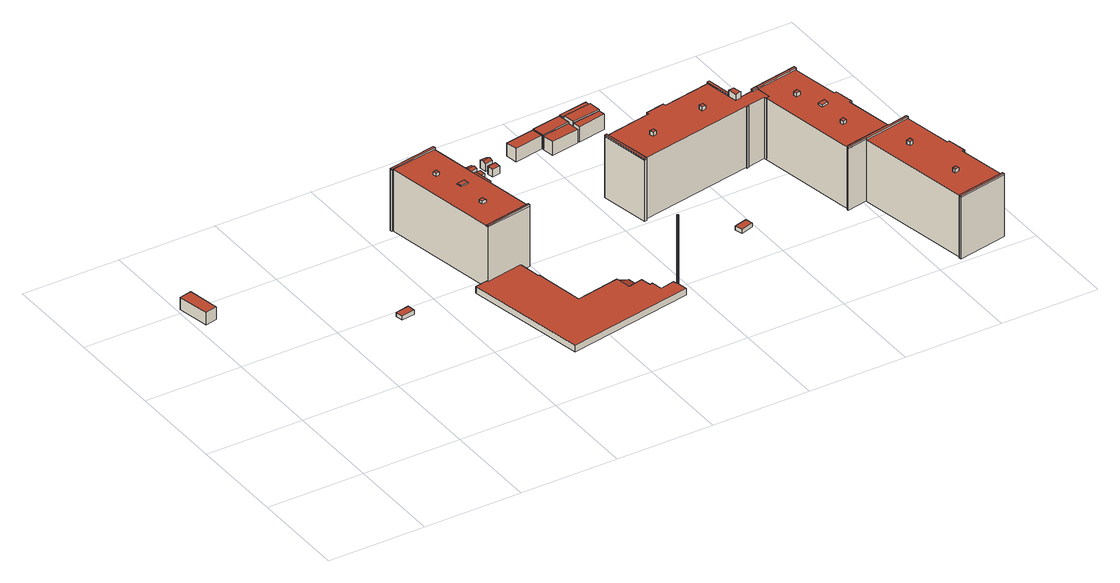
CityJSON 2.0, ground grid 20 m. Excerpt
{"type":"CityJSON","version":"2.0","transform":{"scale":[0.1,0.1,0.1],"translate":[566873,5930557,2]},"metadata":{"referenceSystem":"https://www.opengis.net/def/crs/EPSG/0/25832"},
"CityObjects":{
"building1":{"type":"Building","attributes":{"Grundfläche 2D":"16.248309","Grundhöhe NN":"2.365"},"geometry":[{"type":"Solid","lod":"3","boundaries":[[[[0,1,2,3]],[[4,5,3,2]],[[5,6,0,3]],[[6,7,1,0]],[[7,4,2,1]],[[7,6,5,4]]]],"semantics":{"surfaces":[{"type":"RoofSurface"},{"type":"WallSurface"},{"type":"GroundSurface"}],"values":[[0,1,1,1,1,2]]}}]},
"building2":{"type":"Building","attributes":{"Grundfläche 2D":"4.514113","Grundhöhe NN":"2.799"},"geometry":[{"type":"Solid","lod":"3","boundaries":[[[[8,9,10,11]],[[12,13,11,10]],[[13,14,8,11]],[[14,15,9,8]],[[15,12,10,9]],[[15,14,13,12]]]],"semantics":{"surfaces":[{"type":"RoofSurface"},{"type":"WallSurface"},{"type":"GroundSurface"}],"values":[[0,1,1,1,1,2]]}}]},
"building3":{"type":"Building","attributes":{"Grundfläche 2D":"652.307989","Grundhöhe NN":"2.965"},"children":["building3-1","building3-2","building3-3","building3-4","building3-5"],"geometry":[{"type":"Solid","lod":"3","boundaries":[[[[16,17,18,19]],[[20,16,19,21,22,23,24,25,26,27,28,29]],[[30,22,21]],[[31,24,23]],[[32,33,34,35]],[[36,37,38,39,40,41,42,43,44,45,46,47,35,34,48,49,50,51,52]],[[33,32,53,54]],[[34,33,54,55]],[[41,40,56,57]],[[42,41,57,58]],[[43,42,58,59]],[[44,43,59,60]],[[45,44,60,61]],[[46,45,61,62]],[[47,46,62,63]],[[35,47,63,53,32]],[[48,34,55,64]],[[49,48,64,65]],[[50,49,65,66]],[[51,50,66,67]],[[52,51,67,68]],[[38,37,69,70]],[[39,38,70,71]],[[40,39,71,56]],[[72,29,28,27,36,52,68]],[[20,29,72,73]],[[16,20,73,74]],[[17,16,74,75]],[[18,17,75,76]],[[19,18,76,77]],[[21,19,77,78]],[[30,21,78,79]],[[22,30,79,80]],[[23,22,80,81]],[[31,23,81,82]],[[24,31,82,83]],[[27,26,25,24,83,69,37,36]],[[58,57,56,71,70,69,83,82,81,80,79,78,77,76,75,74,73,72,68,67,66,65,64,55,54,53,63,62,61,60,59]]]],"semantics":{"surfaces":[{"type":"RoofSurface"},{"type":"WallSurface"},{"type":"GroundSurface"}],"values":[[0,0,0,0,0,0,1,1,1,1,1,1,1,1,1,1,1,1,1,1,1,1,1,1,1,1,1,1,1,1,1,1,1,1,1,1,1,2]]}}]},
"building3-1":{"type":"BuildingInstallation","parents":["building3"],"geometry":[{"type":"MultiSurface","lod":"3","boundaries":[[[84,85,86,87]],[[87,86,88,89]],[[84,87,89,90]],[[85,84,90,91]],[[86,85,91,88]]],"semantics":{"surfaces":[{"type":"RoofSurface"},{"type":"WallSurface"}],"values":[0,1,1,1,1]}}]},
"building3-2":{"type":"BuildingInstallation","parents":["building3"],"geometry":[{"type":"MultiSurface","lod":"3","boundaries":[[[92,93,94,95]],[[95,94,96,97]],[[92,95,97,98]],[[93,92,98,99]],[[94,93,99,96]]],"semantics":{"surfaces":[{"type":"RoofSurface"},{"type":"WallSurface"}],"values":[0,1,1,1,1]}}]},
"building3-3":{"type":"BuildingInstallation","parents":["building3"],"geometry":[{"type":"MultiSurface","lod":"3","boundaries":[[[100,101,102,103]],[[103,102,104,105]],[[100,103,105,106]],[[101,100,106,107]],[[102,101,107,104]]],"semantics":{"surfaces":[{"type":"RoofSurface"},{"type":"WallSurface"}],"values":[0,1,1,1,1]}}]},
"building3-4":{"type":"BuildingInstallation","parents":["building3"],"geometry":[{"type":"MultiSurface","lod":"3","boundaries":[[[108,109,110,111,112]],[[23,31,110,109]],[[24,21,30,112,111,110,31]],[[30,22,108,112]],[[22,23,109,108]]],"semantics":{"surfaces":[{"type":"RoofSurface"},{"type":"WallSurface"}],"values":[0,1,1,1,1]}}]},
"building3-5":{"type":"BuildingInstallation","parents":["building3"],"geometry":[{"type":"MultiSurface","lod":"3","boundaries":[[[113,114,115,116,117]],[[28,29,116,115,27]],[[117,116,29,20]],[[20,25,113,117]],[[27,115,114,113,25,26]]],"semantics":{"surfaces":[{"type":"RoofSurface"},{"type":"WallSurface"}],"values":[0,1,1,1,1]}}]},
"building4":{"type":"Building","attributes":{"Grundfläche 2D":"0.082724","Grundhöhe NN":"2.123"},"geometry":[{"type":"Solid","lod":"3","boundaries":[[[[118,119,120,121,122,123,124,125,126,127,128,129,130]],[[131,132,121,120]],[[132,133,122,121]],[[133,134,123,122]],[[134,135,124,123]],[[135,136,125,124]],[[136,137,126,125]],[[137,138,127,126]],[[138,139,128,127]],[[139,140,129,128]],[[140,141,130,129]],[[142,131,120,119]],[[141,143,118,130]],[[143,142,119,118]],[[139,138,137,136,135,134,133,132,131,142,143,141,140]]]],"semantics":{"surfaces":[{"type":"RoofSurface"},{"type":"WallSurface"},{"type":"GroundSurface"}],"values":[[0,1,1,1,1,1,1,1,1,1,1,1,1,1,2]]}}]},
"building5":{"type":"Building","attributes":{"Grundfläche 2D":"2.225426","Grundhöhe NN":"2.965"},"geometry":[{"type":"Solid","lod":"3","boundaries":[[[[144,145,146,147]],[[148,149,147,146]],[[149,150,144,147]],[[150,151,145,144]],[[151,148,146,145]],[[151,150,149,148]]]],"semantics":{"surfaces":[{"type":"RoofSurface"},{"type":"WallSurface"},{"type":"GroundSurface"}],"values":[[0,1,1,1,1,2]]}}]},
"building6":{"type":"Building","attributes":{"Grundfläche 2D":"2.133608","Grundhöhe NN":"2.954"},"geometry":[{"type":"Solid","lod":"3","boundaries":[[[[152,153,154,155]],[[156,153,152,157]],[[155,154,158,159]],[[157,152,155,159,160]],[[156,157,160,161]],[[158,154,153,156,161]],[[159,158,161,160]]]],"semantics":{"surfaces":[{"type":"RoofSurface"},{"type":"WallSurface"},{"type":"GroundSurface"}],"values":[[0,0,1,1,1,1,2]]}}]},
"building7":{"type":"Building","attributes":{"Grundfläche 2D":"2.223814","Grundhöhe NN":"2.977"},"geometry":[{"type":"Solid","lod":"3","boundaries":[[[[162,163,164,165]],[[166,167,165,164]],[[167,168,162,165]],[[168,169,163,162]],[[169,166,164,163]],[[169,168,167,166]]]],"semantics":{"surfaces":[{"type":"RoofSurface"},{"type":"WallSurface"},{"type":"GroundSurface"}],"values":[[0,1,1,1,1,2]]}}]},
"building8":{"type":"Building","attributes":{"Grundfläche 2D":"2.132765","Grundhöhe NN":"2.960"},"geometry":[{"type":"Solid","lod":"3","boundaries":[[[[170,171,172,173]],[[174,171,170,175]],[[173,172,176,177]],[[175,170,173,177,178]],[[174,175,178,179]],[[176,172,171,174,179]],[[177,176,179,178]]]],"semantics":{"surfaces":[{"type":"RoofSurface"},{"type":"WallSurface"},{"type":"GroundSurface"}],"values":[[0,0,1,1,1,1,2]]}}]},
"building9":{"type":"Building","attributes":{"Grundfläche 2D":"14.272232","Grundhöhe NN":"2.983"},"geometry":[{"type":"Solid","lod":"3","boundaries":[[[[180,181,182,183]],[[184,185,183,182]],[[185,186,180,183]],[[186,187,181,180]],[[187,184,182,181]],[[187,186,185,184]]]],"semantics":{"surfaces":[{"type":"RoofSurface"},{"type":"WallSurface"},{"type":"GroundSurface"}],"values":[[0,1,1,1,1,2]]}}]},
"building10":{"type":"Building","attributes":{"Grundfläche 2D":"14.561467","Grundhöhe NN":"2.815"},"geometry":[{"type":"Solid","lod":"3","boundaries":[[[[188,189,190,191]],[[192,193,191,190]],[[193,194,188,191]],[[194,195,189,188]],[[195,192,190,189]],[[195,194,193,192]]]],"semantics":{"surfaces":[{"type":"RoofSurface"},{"type":"WallSurface"},{"type":"GroundSurface"}],"values":[[0,1,1,1,1,2]]}}]},
"building11":{"type":"Building","attributes":{"Grundfläche 2D":"14.884162","Grundhöhe NN":"2.877"},"geometry":[{"type":"Solid","lod":"3","boundaries":[[[[196,197,198,199]],[[200,201,199,198]],[[201,202,196,199]],[[202,203,197,196]],[[203,200,198,197]],[[203,202,201,200]]]],"semantics":{"surfaces":[{"type":"RoofSurface"},{"type":"WallSurface"},{"type":"GroundSurface"}],"values":[[0,1,1,1,1,2]]}}]},
"building12":{"type":"Building","attributes":{"Grundfläche 2D":"4.407171","Grundhöhe NN":"2.510"},"geometry":[{"type":"Solid","lod":"3","boundaries":[[[[204,205,206,207]],[[208,209,207,206]],[[209,210,204,207]],[[210,211,205,204]],[[211,208,206,205]],[[211,210,209,208]]]],"semantics":{"surfaces":[{"type":"RoofSurface"},{"type":"WallSurface"},{"type":"GroundSurface"}],"values":[[0,1,1,1,1,2]]}}]},
"building13":{"type":"Building","attributes":{"Grundfläche 2D":"8.648274","Grundhöhe NN":"2.704"},"geometry":[{"type":"Solid","lod":"3","boundaries":[[[[212,213,214,215]],[[216,217,215,214]],[[217,218,212,215]],[[218,219,213,212]],[[219,216,214,213]],[[219,218,217,216]]]],"semantics":{"surfaces":[{"type":"RoofSurface"},{"type":"WallSurface"},{"type":"GroundSurface"}],"values":[[0,1,1,1,1,2]]}}]},
"building14":{"type":"Building","attributes":{"Grundfläche 2D":"15.006870","Grundhöhe NN":"2.770"},"geometry":[{"type":"Solid","lod":"3","boundaries":[[[[220,221,222,223]],[[224,225,223,222]],[[225,226,220,223]],[[226,227,221,220]],[[227,224,222,221]],[[227,226,225,224]]]],"semantics":{"surfaces":[{"type":"RoofSurface"},{"type":"WallSurface"},{"type":"GroundSurface"}],"values":[[0,1,1,1,1,2]]}}]},
"building15":{"type":"Building","attributes":{"Grundfläche 2D":"6.735451","Grundhöhe NN":"2.891"},"geometry":[{"type":"Solid","lod":"3","boundaries":[[[[228,229,230,231]],[[232,233,231,230]],[[233,234,228,231]],[[234,235,229,228]],[[235,232,230,229]],[[235,234,233,232]]]],"semantics":{"surfaces":[{"type":"RoofSurface"},{"type":"WallSurface"},{"type":"GroundSurface"}],"values":[[0,1,1,1,1,2]]}}]},
"building16":{"type":"Building","attributes":{"Grundfläche 2D":"272.162470","Grundhöhe NN":"2.842"},"children":["building16-1","building16-2","building16-3","building16-4","building16-5","building16-6"],"geometry":[{"type":"Solid","lod":"3","boundaries":[[[[236,237,238,239,240,241,242,243,244,245,246,247,248,249,250,251,252,253,254,255,256,257,258,259,260,261,262,263]],[[264,265,266,267]],[[264,267,268,269]],[[265,264,269,270]],[[266,265,270,271]],[[240,239,272,273]],[[241,240,273,274]],[[275,243,242,241,274,276]],[[245,244,243,275,277]],[[246,245,277,278]],[[247,246,278,279]],[[248,247,279,280]],[[249,248,280,281]],[[250,249,281,282]],[[251,250,282,283]],[[252,251,283,284]],[[253,252,284,285]],[[254,253,285,286]],[[255,254,286,287]],[[266,271,288,256,255,287,268,267]],[[257,256,288,289]],[[258,257,289,290]],[[259,258,290,291]],[[260,259,291,292]],[[261,260,292,293]],[[262,261,293,294]],[[263,262,294,295]],[[236,263,295,296]],[[237,236,296,297]],[[238,237,297,298]],[[239,238,298,272]],[[271,270,269,268,287,286,285,284,283,282,281,280,279,278,277,275,276,274,273,272,298,297,296,295,294,293,292,291,290,289,288]]]],"semantics":{"surfaces":[{"type":"RoofSurface"},{"type":"WallSurface"},{"type":"GroundSurface"}],"values":[[0,0,1,1,1,1,1,1,1,1,1,1,1,1,1,1,1,1,1,1,1,1,1,1,1,1,1,1,1,1,1,2]]}}]},
"building16-1":{"type":"BuildingInstallation","parents":["building16"],"geometry":[{"type":"MultiSurface","lod":"3","boundaries":[[[299,300,301,302,303]],[[301,300,249,250,304,305,306]],[[306,307,302,301]],[[303,302,307,308]],[[308,248,249,300,299,303]]],"semantics":{"surfaces":[{"type":"RoofSurface"},{"type":"WallSurface"}],"values":[0,1,1,1,1]}}]},
"building16-2":{"type":"BuildingInstallation","parents":["building16"],"geometry":[{"type":"MultiSurface","lod":"3","boundaries":[[[309,310,311,312]],[[312,311,313,314]],[[309,312,314,315]],[[310,309,315,316]],[[311,310,316,313]]],"semantics":{"surfaces":[{"type":"RoofSurface"},{"type":"WallSurface"}],"values":[0,1,1,1,1]}}]},
"building16-3":{"type":"BuildingInstallation","parents":["building16"],"geometry":[{"type":"MultiSurface","lod":"3","boundaries":[[[317,318,319,320]],[[321,322,320,319]],[[317,320,322,323]],[[318,317,323,324]],[[324,321,319,318]]],"semantics":{"surfaces":[{"type":"RoofSurface"},{"type":"WallSurface"}],"values":[0,1,1,1,1]}}]},
"building16-4":{"type":"BuildingInstallation","parents":["building16"],"geometry":[{"type":"MultiSurface","lod":"3","boundaries":[[[325,326,327,328]],[[326,325,329,244]],[[244,245,327,326]],[[245,246,328,327]],[[246,247,329,325,328]]],"semantics":{"surfaces":[{"type":"RoofSurface"},{"type":"WallSurface"}],"values":[0,1,1,1,1]}}]},
"building16-5":{"type":"BuildingInstallation","parents":["building16"],"geometry":[{"type":"MultiSurface","lod":"3","boundaries":[[[330,331,332,333,334]],[[330,262,263,258,259,332,331]],[[259,260,333,332]],[[260,261,334,333]],[[261,262,330,334]]],"semantics":{"surfaces":[{"type":"RoofSurface"},{"type":"WallSurface"}],"values":[0,1,1,1,1]}}]},
"building16-6":{"type":"BuildingInstallation","parents":["building16"],"geometry":[{"type":"MultiSurface","lod":"3","boundaries":[[[335,336,305,304,337]],[[305,336,335,252,253,306]],[[250,251,337,304]],[[251,252,335,337]]],"semantics":{"surfaces":[{"type":"RoofSurface"},{"type":"WallSurface"}],"values":[0,1,1,1]}}]},
"building17":{"type":"Building","attributes":{"Grundfläche 2D":"506.712536","Grundhöhe NN":"2.704"},"children":["building17-1","building17-2","building17-3","building17-4","building17-5","building17-6","building17-7","building17-8"],"geometry":[{"type":"Solid","lod":"3","boundaries":[[[[338,339,340,341,342,343,344,345,346,347,348,349,350,351,352,353,354,355,245,244,243,242,356,357,358,359,360,361,362,363,364,365]],[[366,367,368,369]],[[370,371,372,373]],[[366,369,374,375]],[[367,366,375,376]],[[368,367,376,377]],[[370,373,378,379]],[[371,370,379,380]],[[372,371,380,381]],[[340,339,382,383]],[[368,377,384,342,341,385,374,369]],[[341,340,383,385]],[[343,342,384,386]],[[344,343,386,387]],[[345,344,387,388]],[[346,345,388,389]],[[347,346,389,390]],[[348,347,390,391]],[[349,348,391,392]],[[372,381,393,351,350,349,392,378,373]],[[352,351,393,394]],[[353,352,394,395]],[[354,353,395,396]],[[355,354,396,397]],[[245,355,397,398]],[[243,244,245,398,399]],[[242,243,399,400]],[[401,357,356,242,400,402]],[[358,357,401,403]],[[359,358,403,404]],[[360,359,404,405]],[[406,362,361,360,405,407]],[[363,362,406,408]],[[364,363,408,409]],[[365,364,409,410]],[[338,365,410,411]],[[339,338,411,382]],[[404,403,401,402,400,399,398,397,396,395,394,393,381,380,379,378,392,391,390,389,388,387,386,384,377,376,375,374,385,383,382,411,410,409,408,406,407,405]]]],"semantics":{"surfaces":[{"type":"RoofSurface"},{"type":"WallSurface"},{"type":"GroundSurface"}],"values":[[0,0,0,1,1,1,1,1,1,1,1,1,1,1,1,1,1,1,1,1,1,1,1,1,1,1,1,1,1,1,1,1,1,1,1,1,1,2]]}}]},
"building17-1":{"type":"BuildingInstallation","parents":["building17"],"geometry":[{"type":"MultiSurface","lod":"3","boundaries":[[[412,413,414,415,416,417]],[[363,415,414,413,412,338,339,362]],[[416,415,363,364]],[[417,416,364,365]],[[412,417,365,338]]],"semantics":{"surfaces":[{"type":"RoofSurface"},{"type":"WallSurface"}],"values":[0,1,1,1,1]}}]},
"building17-2":{"type":"BuildingInstallation","parents":["building17"],"geometry":[{"type":"MultiSurface","lod":"3","boundaries":[[[418,419,420,421]],[[421,420,422,423]],[[418,421,423,424]],[[419,418,424,425]],[[420,419,425,422]]],"semantics":{"surfaces":[{"type":"RoofSurface"},{"type":"WallSurface"}],"values":[0,1,1,1,1]}}]},
"building17-3":{"type":"BuildingInstallation","parents":["building17"],"geometry":[{"type":"MultiSurface","lod":"3","boundaries":[[[426,327,326,427]],[[354,355,426,427]],[[355,245,327,426]],[[245,244,326,327]],[[244,353,354,427,326]]],"semantics":{"surfaces":[{"type":"RoofSurface"},{"type":"WallSurface"}],"values":[0,1,1,1,1]}}]},
"building17-4":{"type":"BuildingInstallation","parents":["building17"],"geometry":[{"type":"MultiSurface","lod":"3","boundaries":[[[428,429,430,431,432,433,434,435,436,437,438]],[[358,431,430,429,439,357]],[[358,359,432,431]],[[359,360,433,432]],[[360,361,434,433]],[[345,436,435,434,361,344]],[[345,346,437,436]],[[346,347,440,428,438,437]],[[440,439,429,428]]],"semantics":{"surfaces":[{"type":"RoofSurface"},{"type":"WallSurface"}],"values":[0,1,1,1,1,1,1,1,1]}}]},
"building17-5":{"type":"BuildingInstallation","parents":["building17"],"geometry":[{"type":"MultiSurface","lod":"3","boundaries":[[[441,442,443,444]],[[444,443,445,446]],[[441,444,446,447]],[[447,448,442,441]],[[448,445,443,442]]],"semantics":{"surfaces":[{"type":"RoofSurface"},{"type":"WallSurface"}],"values":[0,1,1,1,1]}}]},
"building17-6":{"type":"BuildingInstallation","parents":["building17"],"geometry":[{"type":"MultiSurface","lod":"3","boundaries":[[[449,450,451,452]],[[452,451,453,454]],[[449,452,454,455]],[[450,449,455,456]],[[451,450,456,453]]],"semantics":{"surfaces":[{"type":"RoofSurface"},{"type":"WallSurface"}],"values":[0,1,1,1,1]}}]},
"building17-7":{"type":"BuildingInstallation","parents":["building17"],"geometry":[{"type":"MultiSurface","lod":"3","boundaries":[[[457,458,459,460]],[[460,459,461,462]],[[457,460,462,463]],[[458,457,463,464]],[[459,458,464,461]]],"semantics":{"surfaces":[{"type":"RoofSurface"},{"type":"WallSurface"}],"values":[0,1,1,1,1]}}]},
"building17-8":{"type":"BuildingInstallation","parents":["building17"],"geometry":[{"type":"MultiSurface","lod":"3","boundaries":[[[465,466,467,468]],[[468,467,469,470]],[[470,471,465,468]],[[471,472,466,465]],[[467,466,472,469]]],"semantics":{"surfaces":[{"type":"RoofSurface"},{"type":"WallSurface"}],"values":[0,1,1,1,1]}}]}
},
"vertices":[
[42,546,30],[30,611,30],[5,606,30],[18,541,30],[5,606,4],[18,541,4],[42,546,4],[30,611,4],
[340,368,17],[338,384,17],[310,379,17],[313,364,17],[310,379,8],[313,364,8],[340,368,8],[338,384,8],
[572,487,137],[576,488,137],[569,527,137],[564,526,137],[590,388,137],[546,625,137],[546,630,137],[445,612,139],[449,608,139],[492,370,139],[492,369,139],[493,366,139],[569,380,137],[591,384,137],[547,625,137],[446,607,139],[717,224,14],[712,251,14],[688,247,24],[693,220,24],[493,366,24],[492,369,24],[466,364,24],[513,113,24],[774,161,24],[769,186,24],[768,185,24],[767,191,24],[737,185,24],[733,207,24],[727,205,24],[723,226,24],[687,251,24],[597,234,24],[579,335,24],[577,335,24],[569,380,24],[717,224,10],[712,251,10],[688,247,10],[774,161,10],[769,186,10],[768,185,10],[767,191,10],[737,185,10],[733,207,10],[727,205,10],[723,226,10],[687,251,10],[597,234,10],[579,335,10],[577,335,10],[569,380,10],[492,369,10],[466,364,10],[513,113,10],[591,384,10],[590,388,10],[572,487,10],[576,488,10],[569,527,10],[564,526,10],[546,625,10],[547,625,10],[546,630,10],[445,612,10],[446,607,10],[449,608,10],
[509,552,144],[508,560,144],[500,558,144],[502,551,144],[500,558,138],[502,551,138],[509,552,138],[508,560,138],
[530,444,144],[522,442,144],[524,434,144],[532,435,144],[524,434,138],[532,435,138],[530,444,138],[522,442,138],
[538,502,140],[536,513,140],[520,510,140],[522,500,140],[520,510,138],[522,500,138],[538,502,138],[536,513,138],
[546,630,141],[445,612,141],[446,607,141],[546,625,141],[547,625,141],
[492,370,141],[492,369,141],[493,366,141],[591,384,141],[590,388,141],
[779,196,158],[779,197,158],[778,197,158],[777,196,158],[777,195,158],[777,194,158],[778,194,158],[778,193,158],[779,193,158],[779,194,158],[780,194,158],[780,195,158],[780,196,158],[778,197,1],[777,196,1],[777,195,1],[777,194,1],[778,194,1],[778,193,1],[779,193,1],[779,194,1],[780,194,1],[780,195,1],[780,196,1],[779,197,1],[779,196,1],
[667,667,26],[651,665,26],[653,651,26],[669,654,26],[653,651,10],[669,654,10],[667,667,10],[651,665,10],
[664,681,29],[650,679,29],[651,672,26],[665,675,26],[649,687,26],[663,689,26],[651,672,10],[665,675,10],[663,689,10],[649,687,10],
[703,674,26],[686,671,26],[688,658,26],[704,660,26],[688,658,10],[704,660,10],[703,674,10],[686,671,10],
[701,688,29],[686,686,29],[687,679,26],[702,682,26],[685,694,26],[699,696,26],[687,679,10],[702,682,10],[699,696,10],[685,694,10],
[808,687,38],[804,710,38],[744,700,38],[748,676,38],[744,700,10],[748,676,10],[808,687,10],[804,710,10],
[815,662,37],[873,671,37],[869,695,37],[811,686,37],[869,695,8],[811,686,8],[815,662,8],[873,671,8],
[870,696,39],[866,721,39],[806,711,39],[811,686,39],[806,711,9],[811,686,9],[870,696,9],[866,721,9],
[992,287,13],[988,302,13],[961,295,13],[966,279,13],[961,295,5],[966,279,5],[992,287,5],[988,302,5],
[936,684,39],[934,697,39],[875,689,39],[878,673,39],[875,689,7],[878,673,7],[936,684,7],[934,697,7],
[934,697,42],[931,722,42],[871,713,42],[875,689,42],[871,713,8],[875,689,8],[934,697,8],[931,722,8],
[929,733,39],[869,724,39],[871,713,39],[931,722,39],[871,713,9],[931,722,9],[929,733,9],[869,724,9],
[1081,447,137],[1081,444,137],[1085,445,137],[1085,447,137],[1123,454,137],[1124,450,137],[1125,451,137],[1132,452,137],[1127,482,137],[1126,487,137],[1115,485,137],[1115,482,137],[1086,477,137],[1083,492,137],[1077,491,137],[1067,546,137],[1062,545,137],[1062,544,137],[963,526,137],[962,531,137],[923,524,137],[924,519,137],[825,500,137],[825,501,137],[820,500,137],[839,399,137],[844,400,137],[843,403,137],[957,545,39],[924,539,39],[927,524,39],[959,530,39],[959,530,8],[957,545,8],[924,539,8],[927,524,8],[1085,447,8],[1123,454,8],[1124,450,8],[1132,452,8],[1125,451,8],[1126,487,8],[1115,485,8],[1115,482,8],[1086,477,8],[1083,492,8],[1077,491,8],[1067,546,8],[1062,545,8],[1062,544,8],[963,526,8],[962,531,8],[923,524,8],[924,519,8],[825,500,8],[825,501,8],[820,500,8],[839,399,8],[844,400,8],[843,403,8],[1081,447,8],[1081,444,8],[1085,445,8],
[1086,477,150],[1083,492,150],[1072,490,150],[1075,473,150],[1087,475,150],[1077,491,140],[1072,490,140],[1072,490,137],[1075,473,137],[1087,475,137],
[892,455,145],[900,457,145],[899,464,145],[890,463,145],[899,464,137],[890,463,137],[892,455,137],[900,457,137],
[1008,476,145],[1016,478,145],[1015,486,145],[1007,485,145],[1015,486,137],[1007,485,137],[1008,476,137],[1016,478,137],
[1116,480,140],[1127,482,140],[1126,487,140],[1115,485,140],[1116,480,137],
[844,400,140],[825,500,140],[825,501,140],[820,500,140],[839,399,140],
[1062,545,140],[1062,544,140],[1067,546,140],
[1345,26,137],[1344,25,137],[1325,124,137],[1330,125,137],[1323,164,137],[1318,163,137],[1300,263,137],[1301,264,137],[1300,268,137],[1260,260,137],[1241,361,137],[1246,362,137],[1239,398,137],[1239,401,137],[1234,400,137],[1216,498,137],[1218,499,137],[1217,504,137],[1160,252,137],[1162,243,137],[1160,242,137],[1160,238,137],[1202,246,137],[1202,244,137],[1246,7,137],[1244,7,137],[1245,2,137],[1346,21,137],[1343,132,39],[1337,164,39],[1324,162,39],[1330,129,39],[1260,367,39],[1253,401,39],[1239,398,39],[1245,365,39],[1330,129,7],[1343,132,7],[1337,164,7],[1324,162,7],[1245,365,7],[1260,367,7],[1253,401,7],[1239,398,7],[1344,25,7],[1325,124,7],[1323,164,7],[1330,125,7],[1318,163,7],[1300,263,7],[1301,264,7],[1300,268,7],[1260,260,7],[1241,361,7],[1246,362,7],[1239,401,7],[1234,400,7],[1216,498,7],[1218,499,7],[1217,504,7],[1126,487,7],[1132,452,7],[1125,451,7],[1162,243,7],[1160,252,7],[1160,242,7],[1160,238,7],[1202,246,7],[1246,7,7],[1202,244,7],[1244,7,7],[1245,2,7],[1346,21,7],[1345,26,7],
[1345,26,140],[1344,25,140],[1246,7,140],[1244,7,140],[1245,2,140],[1346,21,140],
[1257,188,145],[1264,190,145],[1263,198,145],[1255,196,145],[1263,198,137],[1255,196,137],[1257,188,137],[1264,190,137],
[1217,504,140],[1218,499,140],
[1258,260,140],[1258,261,140],[1162,243,140],[1160,242,140],[1160,238,140],[1202,246,140],[1202,244,140],[1300,263,140],[1301,264,140],[1300,268,140],[1260,260,140],[1258,261,137],[1258,260,137],
[1277,72,145],[1286,74,145],[1284,81,145],[1276,79,145],[1284,81,137],[1276,79,137],[1277,72,137],[1286,74,137],
[1192,374,141],[1206,377,141],[1205,387,141],[1190,384,141],[1205,387,137],[1190,384,137],[1192,374,137],[1206,377,137],
[1192,315,144],[1193,307,144],[1201,309,144],[1200,317,144],[1201,309,137],[1200,317,137],[1192,315,137],[1193,307,137],
[1172,425,145],[1180,426,145],[1178,434,145],[1170,432,145],[1178,434,137],[1170,432,137],[1172,425,137],[1180,426,137]
]}
